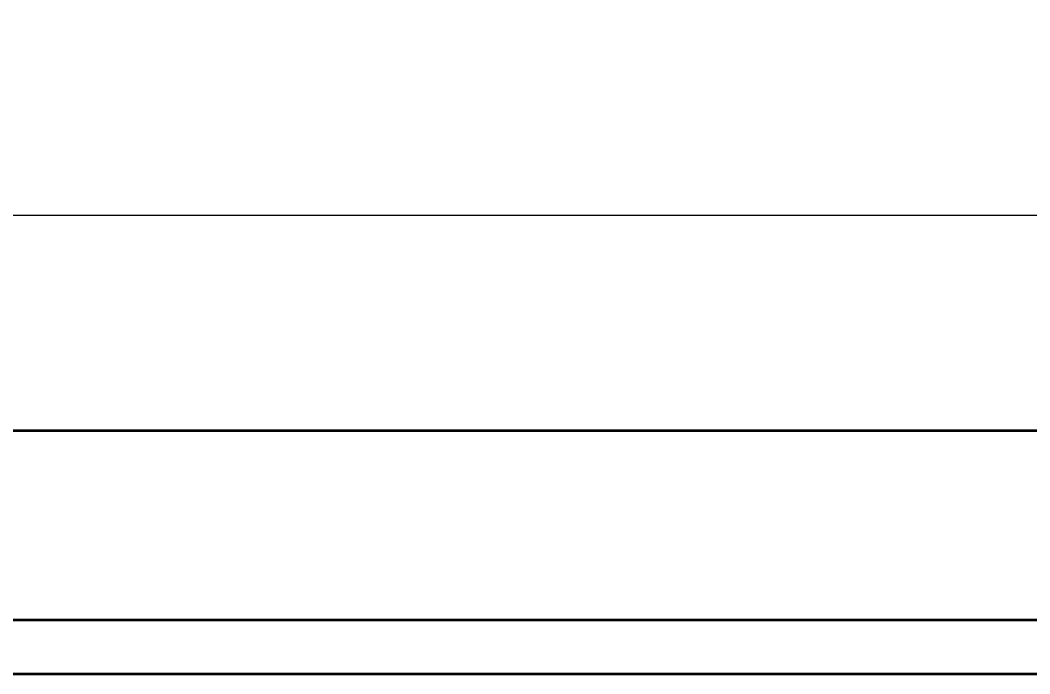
# Model space of a CAD drawing. Header units: millimetres. Extents: x 0 to 4752, y 0 to 3360.
# Drawn here: x 3010.5 to 3197.4, y 1370 to 1490.9 of the extents above; entities that cross this region are included whole.
import ezdxf

# ---------------------------------------------------------------- set-up
doc = ezdxf.new("R2010")
doc.units = ezdxf.units.MM
doc.header["$LTSCALE"] = 8
doc.styles.add('SLDTEXTSTYLE4', font='TXT', dxfattribs={"width": 0.7})
doc.dimstyles.new('SLDDIMSTYLE10', dxfattribs={"dimtxt": 28, "dimasz": 32.64, "dimexe": 0, "dimexo": 0.0625, "dimgap": 7, "dimtad": 1, "dimdec": 3, "dimrnd": 1e-09, "dimzin": 12, "dimdsep": 46, "dimtxsty": 'SLDTEXTSTYLE4', "dimsah": 1, "dimcen": 0.09, "dimadec": 0, "dimazin": 3, "dimtfac": 1, "dimtdec": 1, "dimtofl": 0, "dimtmove": 0, "dimatfit": 3, "dimfxl": 1, "dimfrac": 2, "dimtolj": 1, "dimtzin": 12, "dimarcsym": 0})

# ---------------------------------------------------------------- blocks, each defined once
blk = doc.blocks.new('剖面视图 C-C')
at = {"color": 7, "linetype": 'Continuous', "lineweight": 35}
for p, q in [((-695.08, 238.72), (154.92, 238.72)), ((-670.08, 203.72), (129.92, 203.72)), ((-670.08, 193.72), (129.92, 193.72))]:
    blk.add_line(p, q, dxfattribs=at)
blk = doc.blocks.new('_D_31')
at = {"color": 7, "linetype": 'Continuous', "lineweight": 0}
for p, q in [((2887.63, 1379.95), (2887.63, 1470.81)), ((3687.63, 1379.95), (3687.63, 1470.81)), ((2887.63, 1454.81), (3687.63, 1454.81))]:
    blk.add_line(p, q, dxfattribs=at)
at = {"color": 7, "linetype": 'Continuous', "lineweight": 18}
for points in [[(2887.63, 1454.81), (2920.27, 1450.75), (2920.27, 1458.88)], [(3687.63, 1454.81), (3654.99, 1458.88), (3654.99, 1450.75)]]:
    blk.add_solid(points, dxfattribs=at)
at = {"color": 7, "linetype": 'Continuous', "lineweight": 18, "insert": (3269.22, 1490.91), "char_height": 28, "attachment_point": 1, "style": 'SLDTEXTSTYLE4'}
blk.add_mtext('800', dxfattribs=at)

msp = doc.modelspace()

# ---------------------------------------------------------------- block references
at = {"color": 7, "linetype": 'Continuous', "lineweight": 35}
msp.add_blockref('剖面视图 C-C', (3557.712789, 1176.231647), dxfattribs=at)

# ---------------------------------------------------------------- dimensions: what is measured, and where the dimension line sits
at = {"color": 7, "linetype": 'Continuous', "lineweight": 18}
dim = msp.add_linear_dim(base=(3687.629885, 1454.812216), p1=(2887.629885, 1379.951716), p2=(3687.629885, 1379.951716), angle=0, dimstyle='SLDDIMSTYLE10', dxfattribs=at)
dim.commit()
dim.dimension.update_dxf_attribs({"geometry": '_D_31', "text_midpoint": (3287.629885, 1454.812216), "dimtype": 160})

doc.saveas('drawing.dxf')
